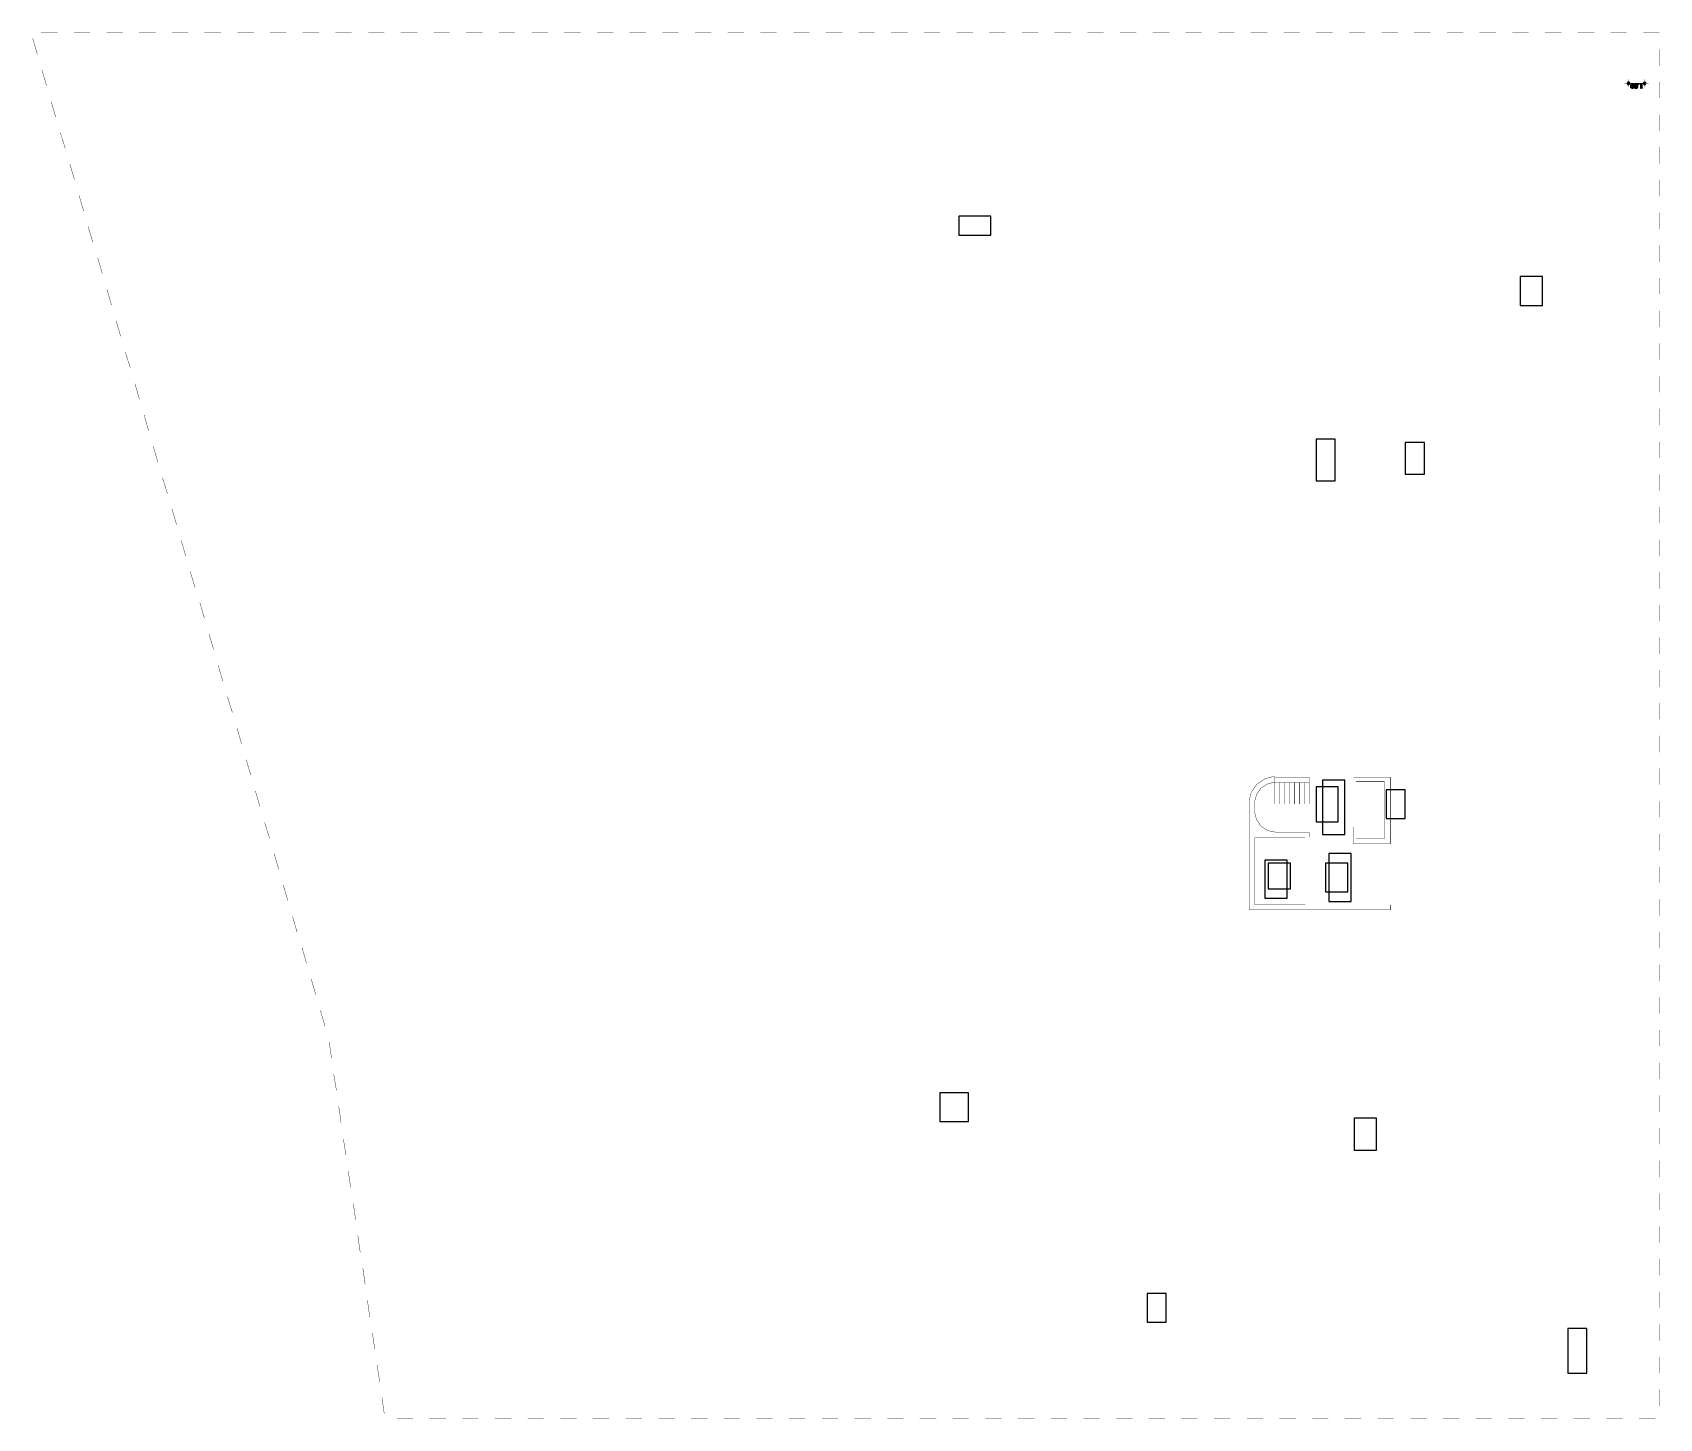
# Model space of a CAD drawing. Extents: x 23 to 203, y 64 to 218.
import ezdxf

# ---------------------------------------------------------------- set-up
doc = ezdxf.new("R2010")
doc.units = 0
doc.header["$MEASUREMENT"] = 0
doc.layers.add('C00-00-00-BLACK', color=7, linetype='Continuous')

msp = doc.modelspace()

# ---------------------------------------------------------------- linework, layer by layer
at = {"layer": 'C00-00-00-BLACK', "const_width": 0.0423}
for points in [[(23.4804, 217.847), (23.4804, 217.847)], [(27.0798, 217.847), (27.0798, 217.847)], [(30.7192, 217.847), (30.7192, 217.847)], [(34.3187, 217.847), (34.3187, 217.847)], [(37.9596, 217.847), (37.9596, 217.847)], [(41.5576, 217.847), (41.5576, 217.847)], [(45.1556, 217.847), (45.1556, 217.847)], [(48.7962, 217.847), (48.7962, 217.847)], [(52.3946, 217.847), (52.3946, 217.847)], [(56.0352, 217.847), (56.0352, 217.847)], [(59.6332, 217.847), (59.6332, 217.847)], [(63.2739, 217.847), (63.2739, 217.847)], [(66.8722, 217.847), (66.8722, 217.847)], [(70.5129, 217.847), (70.5129, 217.847)], [(74.1109, 217.847), (74.1109, 217.847)], [(77.7515, 217.847), (77.7515, 217.847)], [(81.3513, 217.847), (81.3513, 217.847)], [(84.9919, 217.847), (84.9919, 217.847)], [(88.5899, 217.847), (88.5899, 217.847)], [(92.1879, 217.847), (92.1879, 217.847)], [(95.8289, 217.847), (95.8289, 217.847)], [(99.4269, 217.847), (99.4269, 217.847)], [(103.068, 217.847), (103.068, 217.847)], [(106.666, 217.847), (106.666, 217.847)], [(110.307, 217.847), (110.307, 217.847)], [(113.905, 217.847), (113.905, 217.847)], [(117.545, 217.847), (117.545, 217.847)], [(121.143, 217.847), (121.143, 217.847)], [(124.784, 217.847), (124.784, 217.847)], [(128.384, 217.847), (128.384, 217.847)], [(132.023, 217.847), (132.023, 217.847)], [(135.622, 217.847), (135.622, 217.847)], [(139.221, 217.847), (139.221, 217.847)], [(142.861, 217.847), (142.861, 217.847)], [(146.459, 217.847), (146.459, 217.847)], [(150.1, 217.847), (150.1, 217.847)], [(153.698, 217.847), (153.698, 217.847)], [(157.339, 217.847), (157.339, 217.847)], [(160.937, 217.847), (160.937, 217.847)], [(164.578, 217.847), (164.578, 217.847)], [(168.176, 217.847), (168.176, 217.847)], [(171.817, 217.847), (171.817, 217.847)], [(175.415, 217.847), (175.415, 217.847)], [(179.056, 217.847), (179.056, 217.847)], [(182.655, 217.847), (182.655, 217.847)], [(186.253, 217.847), (186.253, 217.847)], [(189.894, 217.847), (189.894, 217.847)], [(193.492, 217.847), (193.492, 217.847)], [(197.133, 217.847), (197.133, 217.847)], [(200.731, 217.847), (200.731, 217.847)], [(203.44, 217.847), (203.44, 217.847)], [(203.44, 216.916), (203.44, 216.916)], [(24.2011, 214.588), (24.2011, 214.588)], [(203.44, 213.318), (203.44, 213.318)], [(25.2167, 211.117), (25.2167, 211.117)], [(199.885, 212.28), (199.885, 212.244), (199.996, 212.132), (200.032, 212.132), (200.069, 212.132), (200.181, 212.244), (200.181, 212.28), (200.181, 212.317), (200.069, 212.429), (200.032, 212.429), (199.996, 212.429), (199.885, 212.317), (199.885, 212.28)], [(202.001, 212.28), (202.001, 212.317), (201.889, 212.429), (201.852, 212.429), (201.816, 212.429), (201.705, 212.317), (201.705, 212.28), (201.705, 212.244), (201.816, 212.132), (201.852, 212.132), (201.889, 212.132), (202.001, 212.244), (202.001, 212.28)], [(203.44, 209.677), (203.44, 209.677)], [(26.2323, 207.646), (26.2323, 207.646)], [(203.44, 206.079), (203.44, 206.079)], [(27.2907, 204.174), (27.2907, 204.174)], [(203.44, 202.481), (203.44, 202.481)], [(28.3063, 200.703), (28.3063, 200.703)], [(203.44, 198.84), (203.44, 198.84)], [(29.3233, 197.23), (29.3233, 197.23)], [(203.44, 195.242), (203.44, 195.242)], [(30.3816, 193.759), (30.3816, 193.759)], [(203.44, 191.601), (203.44, 191.601)], [(31.3972, 190.288), (31.3972, 190.288)], [(203.44, 188.003), (203.44, 188.003)], [(32.4128, 186.859), (32.4128, 186.859)], [(203.44, 184.362), (203.44, 184.362)], [(33.4298, 183.388), (33.4298, 183.388)], [(203.44, 180.763), (203.44, 180.763)], [(34.4882, 179.917), (34.4882, 179.917)], [(35.5039, 176.445), (35.5039, 176.445)], [(203.44, 177.122), (203.44, 177.122)], [(36.5196, 172.974), (36.5196, 172.974)], [(203.44, 173.524), (203.44, 173.524)], [(37.5349, 169.503), (37.5349, 169.503)], [(203.44, 169.883), (203.44, 169.883)], [(38.5932, 166.032), (38.5932, 166.032)], [(203.44, 166.285), (203.44, 166.285)], [(39.6102, 162.56), (39.6102, 162.56)], [(203.44, 162.644), (203.44, 162.644)], [(40.6259, 159.089), (40.6259, 159.089)], [(203.44, 159.046), (203.44, 159.046)], [(41.6842, 155.618), (41.6842, 155.618)], [(203.44, 155.406), (203.44, 155.406)], [(42.6999, 152.146), (42.6999, 152.146)], [(203.44, 151.807), (203.44, 151.807)], [(43.7169, 148.675), (43.7169, 148.675)], [(203.44, 148.209), (203.44, 148.209)], [(44.7326, 145.204), (44.7326, 145.204)], [(203.44, 144.569), (203.44, 144.569)], [(45.7909, 141.733), (45.7909, 141.733)], [(203.44, 140.971), (203.44, 140.971)], [(46.8066, 138.261), (46.8066, 138.261)], [(203.44, 137.33), (203.44, 137.33)], [(47.8222, 134.789), (47.8222, 134.789)], [(203.44, 133.73), (203.44, 133.73)], [(48.8389, 131.317), (48.8389, 131.317)], [(203.44, 130.091), (203.44, 130.091)], [(49.8972, 127.846), (49.8972, 127.846)], [(203.44, 126.492), (203.44, 126.492)], [(50.9129, 124.375), (50.9129, 124.375)], [(203.44, 122.851), (203.44, 122.851)], [(51.9285, 120.946), (51.9285, 120.946)], [(203.44, 119.253), (203.44, 119.253)], [(52.9869, 117.475), (52.9869, 117.475)], [(203.44, 115.612), (203.44, 115.612)], [(54.0025, 114.004), (54.0025, 114.004)], [(203.44, 112.014), (203.44, 112.014)], [(55.0196, 110.532), (55.0196, 110.532)], [(203.44, 108.373), (203.44, 108.373)], [(56.0352, 107.061), (56.0352, 107.061)], [(203.44, 104.775), (203.44, 104.775)], [(56.6279, 103.463), (56.6279, 103.463)], [(203.44, 101.134), (203.44, 101.134)], [(57.1775, 99.9063), (57.1775, 99.9063)], [(203.44, 97.536), (203.44, 97.536)], [(57.6862, 96.3083), (57.6862, 96.3083)], [(203.44, 93.938), (203.44, 93.938)], [(58.2359, 92.753), (58.2359, 92.753)], [(203.44, 90.2974), (203.44, 90.2974)], [(58.7446, 89.1536), (58.7446, 89.1536)], [(203.44, 86.6994), (203.44, 86.6994)], [(59.2942, 85.5984), (59.2942, 85.5984)], [(203.44, 83.0584), (203.44, 83.0584)], [(59.8029, 82), (59.8029, 82)], [(203.44, 79.459), (203.44, 79.459)], [(60.3525, 78.4433), (60.3525, 78.4433)], [(203.44, 75.8197), (203.44, 75.8197)], [(60.9039, 74.8453), (60.9039, 74.8453)], [(203.44, 72.2203), (203.44, 72.2203)], [(61.4109, 71.2886), (61.4109, 71.2886)], [(203.44, 68.5793), (203.44, 68.5793)], [(61.9622, 67.6906), (61.9622, 67.6906)], [(203.44, 64.9813), (203.44, 64.9813)], [(62.8082, 64.5156), (62.8082, 64.5156)], [(66.4489, 64.5156), (66.4489, 64.5156)], [(70.0472, 64.5156), (70.0472, 64.5156)], [(73.6879, 64.5156), (73.6879, 64.5156)], [(77.2859, 64.5156), (77.2859, 64.5156)], [(80.9265, 64.5156), (80.9265, 64.5156)], [(84.5263, 64.5156), (84.5263, 64.5156)], [(88.1669, 64.5156), (88.1669, 64.5156)], [(91.7649, 64.5156), (91.7649, 64.5156)], [(95.3629, 64.5156), (95.3629, 64.5156)], [(99.0039, 64.5156), (99.0039, 64.5156)], [(102.602, 64.5156), (102.602, 64.5156)], [(106.243, 64.5156), (106.243, 64.5156)], [(109.841, 64.5156), (109.841, 64.5156)], [(113.482, 64.5156), (113.482, 64.5156)], [(117.08, 64.5156), (117.08, 64.5156)], [(120.72, 64.5156), (120.72, 64.5156)], [(124.318, 64.5156), (124.318, 64.5156)], [(127.959, 64.5156), (127.959, 64.5156)], [(131.559, 64.5156), (131.559, 64.5156)], [(135.198, 64.5156), (135.198, 64.5156)], [(138.797, 64.5156), (138.797, 64.5156)], [(142.396, 64.5156), (142.396, 64.5156)], [(146.036, 64.5156), (146.036, 64.5156)], [(149.634, 64.5156), (149.634, 64.5156)], [(153.275, 64.5156), (153.275, 64.5156)], [(156.873, 64.5156), (156.873, 64.5156)], [(160.514, 64.5156), (160.514, 64.5156)], [(164.112, 64.5156), (164.112, 64.5156)], [(167.753, 64.5156), (167.753, 64.5156)], [(171.351, 64.5156), (171.351, 64.5156)], [(174.992, 64.5156), (174.992, 64.5156)], [(178.59, 64.5156), (178.59, 64.5156)], [(182.231, 64.5156), (182.231, 64.5156)], [(185.83, 64.5156), (185.83, 64.5156)], [(189.428, 64.5156), (189.428, 64.5156)], [(193.069, 64.5156), (193.069, 64.5156)], [(196.667, 64.5156), (196.667, 64.5156)], [(200.308, 64.5156), (200.308, 64.5156)]]:
    msp.add_lwpolyline(points, close=True, dxfattribs=at)
for points in [[(26.1896, 217.847), (24.3692, 217.847)], [(29.789, 217.847), (28.01, 217.847)], [(33.4298, 217.847), (31.6095, 217.847)], [(37.0279, 217.847), (35.2075, 217.847)], [(40.6686, 217.847), (38.8482, 217.847)], [(44.2666, 217.847), (42.4462, 217.847)], [(47.9076, 217.847), (46.0872, 217.847)], [(51.5056, 217.847), (49.6852, 217.847)], [(55.1035, 217.847), (53.3259, 217.847)], [(58.7446, 217.847), (56.9239, 217.847)], [(62.3425, 217.847), (60.5649, 217.847)], [(65.9832, 217.847), (64.1629, 217.847)], [(69.5812, 217.847), (67.8035, 217.847)], [(73.2222, 217.847), (71.4015, 217.847)], [(76.8216, 217.847), (75.0425, 217.847)], [(80.4609, 217.847), (78.6419, 217.847)], [(84.0602, 217.847), (82.2399, 217.847)], [(87.7013, 217.847), (85.8806, 217.847)], [(91.2992, 217.847), (89.4789, 217.847)], [(94.9399, 217.847), (93.1196, 217.847)], [(98.5379, 217.847), (96.7176, 217.847)], [(102.136, 217.847), (100.358, 217.847)], [(105.777, 217.847), (103.957, 217.847)], [(109.375, 217.847), (107.597, 217.847)], [(113.016, 217.847), (111.195, 217.847)], [(116.614, 217.847), (114.836, 217.847)], [(120.255, 217.847), (118.434, 217.847)], [(123.853, 217.847), (122.075, 217.847)], [(127.493, 217.847), (125.673, 217.847)], [(131.093, 217.847), (129.272, 217.847)], [(134.734, 217.847), (132.913, 217.847)], [(138.332, 217.847), (136.511, 217.847)], [(141.972, 217.847), (140.152, 217.847)], [(145.571, 217.847), (143.75, 217.847)], [(149.211, 217.847), (147.391, 217.847)], [(152.809, 217.847), (150.989, 217.847)], [(156.407, 217.847), (154.63, 217.847)], [(160.048, 217.847), (158.228, 217.847)], [(163.646, 217.847), (161.869, 217.847)], [(167.287, 217.847), (165.467, 217.847)], [(170.885, 217.847), (169.107, 217.847)], [(174.526, 217.847), (172.706, 217.847)], [(178.125, 217.847), (176.305, 217.847)], [(181.765, 217.847), (179.944, 217.847)], [(185.364, 217.847), (183.544, 217.847)], [(189.005, 217.847), (187.185, 217.847)], [(192.603, 217.847), (190.783, 217.847)], [(196.244, 217.847), (194.423, 217.847)], [(199.842, 217.847), (198.021, 217.847)], [(203.44, 217.847), (201.662, 217.847)], [(23.439, 217.212), (23.9462, 215.477)], [(203.44, 214.206), (203.44, 216.027)], [(24.4547, 213.741), (24.9632, 212.006)], [(200.011, 212.682), (200.011, 211.836)], [(201.832, 211.836), (201.832, 212.682)], [(199.588, 212.259), (200.434, 212.259)], [(201.832, 212.259), (200.011, 212.259)], [(202.255, 212.259), (201.409, 212.259)], [(203.44, 210.608), (203.44, 212.429)], [(25.4703, 210.269), (25.9788, 208.534)], [(203.44, 206.968), (203.44, 208.788)], [(26.4859, 206.798), (27.0371, 205.063)], [(203.44, 203.369), (203.44, 205.19)], [(27.5442, 203.327), (28.0527, 201.592)], [(28.5612, 199.856), (29.0683, 198.121)], [(203.44, 199.729), (203.44, 201.549)], [(29.5768, 196.384), (30.0853, 194.649)], [(203.44, 196.131), (203.44, 197.951)], [(30.6352, 192.913), (31.1437, 191.178)], [(203.44, 192.49), (203.44, 194.31)], [(31.6508, 189.442), (32.1593, 187.705)], [(203.44, 188.892), (203.44, 190.712)], [(32.6678, 185.97), (33.1749, 184.234)], [(203.44, 185.292), (203.44, 187.071)], [(33.6834, 182.499), (34.2332, 180.763)], [(203.44, 181.653), (203.44, 183.472)], [(34.7417, 179.028), (35.2502, 177.292)], [(203.44, 178.054), (203.44, 179.833)], [(35.7572, 175.557), (36.2659, 173.82)], [(203.44, 174.413), (203.44, 176.233)], [(36.7728, 172.085), (37.2816, 170.349)], [(203.44, 170.815), (203.44, 172.592)], [(37.7899, 168.614), (38.3399, 166.878)], [(203.44, 167.174), (203.44, 168.994)], [(38.8482, 165.143), (39.3555, 163.406)], [(203.44, 163.576), (203.44, 165.354)], [(39.8639, 161.671), (40.3722, 159.935)], [(203.44, 159.935), (203.44, 161.756)], [(40.8795, 158.2), (41.3879, 156.464)], [(203.44, 156.337), (203.44, 158.157)], [(41.9379, 154.77), (42.4462, 153.035)], [(203.44, 152.696), (203.44, 154.517)], [(42.9549, 151.299), (43.4619, 149.564)], [(203.44, 149.098), (203.44, 150.919)], [(43.9706, 147.828), (44.4775, 146.093)], [(203.44, 145.457), (203.44, 147.278)], [(44.9862, 144.356), (45.5359, 142.621)], [(203.44, 141.859), (203.44, 143.68)], [(46.0446, 140.885), (46.5529, 139.15)], [(203.44, 138.219), (203.44, 140.039)], [(47.0598, 137.414), (47.5686, 135.679)], [(160.916, 135.509), (160.639, 135.509), (159.804, 135.285), (158.896, 134.673), (158.284, 133.765), (158.058, 132.93), (158.058, 132.651)], [(160.894, 134.874), (160.894, 135.467)], [(160.894, 135.467), (164.705, 135.467), (164.705, 134.874)], [(173.68, 135.467), (169.573, 135.467)], [(173.68, 128.101), (173.68, 135.467)], [(203.44, 134.621), (203.44, 136.441)], [(48.0769, 133.943), (48.5842, 132.208)], [(160.916, 134.874), (160.701, 134.874), (160.052, 134.7), (159.345, 134.224), (158.869, 133.517), (158.694, 132.868), (158.694, 132.651)], [(160.894, 134.874), (160.894, 132.504)], [(160.894, 134.874), (164.705, 134.874), (164.705, 132.504)], [(161.446, 134.874), (161.446, 132.504)], [(161.995, 134.874), (161.995, 132.504)], [(162.547, 134.874), (162.547, 132.504)], [(163.054, 134.874), (163.054, 132.504)], [(163.605, 134.874), (163.605, 132.504)], [(164.155, 134.874), (164.155, 132.504)], [(173.002, 135.001), (169.87, 135.001)], [(173.002, 128.651), (173.002, 135.001)], [(158.058, 132.631), (158.058, 120.777)], [(158.694, 132.631), (158.694, 131.614)], [(158.694, 131.636), (158.694, 131.421), (158.869, 130.772), (159.345, 130.065), (160.052, 129.588), (160.701, 129.413), (160.916, 129.413)], [(203.44, 131.021), (203.44, 132.8)], [(49.0926, 130.471), (49.6425, 128.736)], [(169.573, 129.963), (169.573, 128.101)], [(158.694, 128.82), (164.282, 128.82)], [(158.694, 128.82), (158.694, 121.328)], [(160.894, 129.37), (164.705, 129.37)], [(164.705, 129.37), (164.705, 128.82)], [(169.573, 128.101), (173.68, 128.101)], [(169.87, 128.651), (173.002, 128.651)], [(203.44, 127.38), (203.44, 129.201)], [(50.1509, 127), (50.6596, 125.264)], [(203.44, 123.782), (203.44, 125.561)], [(51.1665, 123.529), (51.6749, 121.792)], [(158.058, 120.777), (173.68, 120.777)], [(158.694, 121.328), (164.282, 121.328)], [(173.68, 120.777), (173.68, 121.328)], [(203.44, 120.142), (203.44, 121.962)], [(52.1836, 120.057), (52.6905, 118.321)], [(203.44, 116.543), (203.44, 118.321)], [(53.2419, 116.586), (53.7489, 114.85)], [(203.44, 112.903), (203.44, 114.723)], [(54.2576, 113.115), (54.7645, 111.379)], [(203.44, 109.305), (203.44, 111.082)], [(55.2732, 109.644), (55.7816, 107.907)], [(203.44, 105.664), (203.44, 107.484)], [(56.2472, 106.172), (56.5009, 104.395)], [(203.44, 102.066), (203.44, 103.886)], [(56.7545, 102.574), (57.0509, 100.795)], [(57.3056, 99.0177), (57.5592, 97.24)], [(203.44, 98.425), (203.44, 100.245)], [(57.8129, 95.4193), (58.1092, 93.6417)], [(203.44, 94.827), (203.44, 96.6474)], [(58.3639, 91.8626), (58.6176, 90.0423)], [(203.44, 91.186), (203.44, 93.0067)], [(58.9139, 88.2646), (59.1675, 86.487)], [(203.44, 87.588), (203.44, 89.4084)], [(59.4222, 84.7094), (59.6759, 82.889)], [(203.44, 83.9474), (203.44, 85.7677)], [(59.9722, 81.1114), (60.2259, 79.3323)], [(203.44, 80.3494), (203.44, 82.1697)], [(60.4806, 77.5547), (60.7342, 75.7343)], [(203.44, 76.75), (203.44, 78.529)], [(61.0306, 73.9567), (61.2842, 72.179)], [(203.44, 73.109), (203.44, 74.9293)], [(61.5389, 70.4), (61.8352, 68.5793)], [(203.44, 69.511), (203.44, 71.2886)], [(62.0889, 66.8016), (62.3425, 65.024)], [(203.44, 65.8703), (203.44, 67.6906)], [(63.7399, 64.5156), (65.5175, 64.5156)], [(67.3379, 64.5156), (69.1582, 64.5156)], [(70.9785, 64.5156), (72.7562, 64.5156)], [(74.5765, 64.5156), (76.3972, 64.5156)], [(78.2175, 64.5156), (79.9966, 64.5156)], [(81.8169, 64.5156), (83.6359, 64.5156)], [(85.4149, 64.5156), (87.2352, 64.5156)], [(89.0556, 64.5156), (90.8763, 64.5156)], [(92.6539, 64.5156), (94.4742, 64.5156)], [(96.2946, 64.5156), (98.1149, 64.5156)], [(99.8926, 64.5156), (101.713, 64.5156)], [(103.533, 64.5156), (105.311, 64.5156)], [(107.132, 64.5156), (108.952, 64.5156)], [(110.772, 64.5156), (112.55, 64.5156)], [(114.37, 64.5156), (116.191, 64.5156)], [(118.011, 64.5156), (119.789, 64.5156)], [(121.609, 64.5156), (123.43, 64.5156)], [(125.25, 64.5156), (127.028, 64.5156)], [(128.848, 64.5156), (130.668, 64.5156)], [(132.447, 64.5156), (134.268, 64.5156)], [(136.088, 64.5156), (137.909, 64.5156)], [(139.686, 64.5156), (141.507, 64.5156)], [(143.327, 64.5156), (145.147, 64.5156)], [(146.925, 64.5156), (148.746, 64.5156)], [(150.566, 64.5156), (152.344, 64.5156)], [(154.164, 64.5156), (155.984, 64.5156)], [(157.805, 64.5156), (159.582, 64.5156)], [(161.403, 64.5156), (163.223, 64.5156)], [(165.044, 64.5156), (166.821, 64.5156)], [(168.642, 64.5156), (170.462, 64.5156)], [(172.282, 64.5156), (174.06, 64.5156)], [(175.881, 64.5156), (177.701, 64.5156)], [(179.48, 64.5156), (181.3, 64.5156)], [(183.119, 64.5156), (184.94, 64.5156)], [(186.719, 64.5156), (188.539, 64.5156)], [(190.36, 64.5156), (192.18, 64.5156)], [(193.958, 64.5156), (195.778, 64.5156)], [(197.598, 64.5156), (199.376, 64.5156)], [(201.196, 64.5156), (203.017, 64.5156)]]:
    msp.add_lwpolyline(points, dxfattribs=at)
at = {"layer": 'C00-00-00-BLACK'}
for points in [[(199.885, 212.259), (200.181, 212.259), (199.885, 212.302), (199.885, 212.259)], [(200.181, 212.259), (199.885, 212.302), (200.138, 212.302), (200.181, 212.259)], [(199.885, 212.259), (200.181, 212.259), (199.885, 212.302), (199.885, 212.259)], [(200.181, 212.259), (199.885, 212.302), (200.138, 212.302), (200.181, 212.259)], [(199.926, 212.302), (200.138, 212.302), (199.885, 212.302), (199.926, 212.302)], [(199.926, 212.302), (200.138, 212.302), (199.885, 212.302), (199.926, 212.302)], [(199.885, 212.217), (200.181, 212.217), (199.885, 212.259), (199.885, 212.217)], [(200.181, 212.217), (199.885, 212.259), (200.181, 212.259), (200.181, 212.217)], [(199.885, 212.259), (200.181, 212.259), (199.885, 212.259)], [(200.181, 212.259), (199.885, 212.259), (199.885, 212.259), (200.181, 212.259)], [(199.885, 212.217), (200.181, 212.217), (199.885, 212.259), (199.885, 212.217)], [(200.181, 212.217), (199.885, 212.259), (200.181, 212.259), (200.181, 212.217)], [(199.885, 212.259), (200.181, 212.259), (199.885, 212.259)], [(200.181, 212.259), (199.885, 212.259), (199.885, 212.259), (200.181, 212.259)], [(199.926, 212.175), (200.138, 212.175), (199.885, 212.217), (199.926, 212.175)], [(200.138, 212.175), (199.885, 212.217), (200.138, 212.217), (200.138, 212.175)], [(199.885, 212.217), (200.138, 212.217), (200.181, 212.217), (199.885, 212.217)], [(199.926, 212.175), (200.138, 212.175), (199.885, 212.217), (199.926, 212.175)], [(200.138, 212.175), (199.885, 212.217), (200.138, 212.217), (200.138, 212.175)], [(199.885, 212.217), (200.138, 212.217), (200.181, 212.217), (199.885, 212.217)], [(200.138, 212.217), (199.885, 212.217), (199.885, 212.217), (200.138, 212.217)], [(200.138, 212.217), (199.885, 212.217), (199.885, 212.217), (200.138, 212.217)], [(199.926, 212.345), (200.095, 212.345), (199.969, 212.386), (199.926, 212.345)], [(199.926, 212.345), (200.095, 212.345), (199.969, 212.386), (199.926, 212.345)], [(199.926, 212.302), (200.138, 212.302), (199.926, 212.345), (199.926, 212.302)], [(200.138, 212.302), (199.926, 212.345), (200.138, 212.345), (200.138, 212.302)], [(199.926, 212.345), (200.138, 212.345), (200.095, 212.345), (199.926, 212.345)], [(199.926, 212.302), (200.138, 212.302), (199.926, 212.345), (199.926, 212.302)], [(200.138, 212.302), (199.926, 212.345), (200.138, 212.345), (200.138, 212.302)], [(199.926, 212.345), (200.138, 212.345), (200.095, 212.345), (199.926, 212.345)], [(200.138, 212.345), (199.926, 212.345), (199.926, 212.345), (200.138, 212.345)], [(200.138, 212.345), (199.926, 212.345), (199.926, 212.345), (200.138, 212.345)], [(199.926, 212.302), (199.926, 212.302), (200.138, 212.302), (199.926, 212.302)], [(199.926, 212.302), (199.926, 212.302), (200.138, 212.302), (199.926, 212.302)], [(199.926, 212.132), (200.095, 212.132), (199.926, 212.175), (199.926, 212.132)], [(200.095, 212.132), (199.926, 212.175), (200.138, 212.175), (200.095, 212.132)], [(199.926, 212.175), (200.138, 212.175), (199.926, 212.175)], [(200.138, 212.175), (199.926, 212.175), (199.926, 212.175), (200.138, 212.175)], [(199.926, 212.132), (200.095, 212.132), (199.926, 212.175), (199.926, 212.132)], [(200.095, 212.132), (199.926, 212.175), (200.138, 212.175), (200.095, 212.132)], [(199.926, 212.175), (200.138, 212.175), (199.926, 212.175)], [(200.138, 212.175), (199.926, 212.175), (199.926, 212.175), (200.138, 212.175)], [(199.926, 212.132), (199.926, 212.132), (200.095, 212.132), (199.926, 212.132)], [(199.926, 212.132), (200.095, 212.132), (199.969, 212.132), (199.926, 212.132)], [(199.926, 212.132), (199.926, 212.132), (200.095, 212.132), (199.926, 212.132)], [(199.926, 212.132), (200.095, 212.132), (199.969, 212.132), (199.926, 212.132)], [(200.095, 212.345), (199.969, 212.386), (200.095, 212.386), (200.095, 212.345)], [(200.095, 212.345), (199.969, 212.386), (200.095, 212.386), (200.095, 212.345)], [(199.969, 212.386), (200.095, 212.386), (200.011, 212.386), (199.969, 212.386)], [(199.969, 212.386), (200.095, 212.386), (200.011, 212.386), (199.969, 212.386)], [(200.011, 212.132), (200.053, 212.132), (199.969, 212.132), (200.011, 212.132)], [(200.053, 212.132), (199.969, 212.132), (200.095, 212.132), (200.053, 212.132)], [(200.011, 212.132), (200.053, 212.132), (199.969, 212.132), (200.011, 212.132)], [(200.053, 212.132), (199.969, 212.132), (200.095, 212.132), (200.053, 212.132)], [(200.095, 212.386), (200.011, 212.386), (200.053, 212.386), (200.095, 212.386)], [(200.011, 212.386), (200.053, 212.386), (200.011, 212.386)], [(200.053, 212.386), (200.011, 212.386), (200.011, 212.386), (200.053, 212.386)], [(200.095, 212.386), (200.011, 212.386), (200.053, 212.386), (200.095, 212.386)], [(200.011, 212.386), (200.053, 212.386), (200.011, 212.386)], [(200.053, 212.386), (200.011, 212.386), (200.011, 212.386), (200.053, 212.386)], [(200.053, 212.132), (200.011, 212.132), (200.011, 212.132), (200.053, 212.132)], [(200.011, 212.132), (200.011, 212.132), (200.053, 212.132), (200.011, 212.132)], [(200.053, 212.132), (200.011, 212.132), (200.011, 212.132), (200.053, 212.132)], [(200.011, 212.132), (200.011, 212.132), (200.053, 212.132), (200.011, 212.132)], [(200.477, 211.667), (200.434, 211.667), (200.434, 211.667), (200.434, 211.667), (200.434, 211.667), (200.434, 211.667), (200.392, 211.667), (200.392, 211.667), (200.392, 211.667), (200.392, 211.667), (200.392, 211.667), (200.392, 211.667), (200.392, 211.709), (200.35, 211.709), (200.35, 211.709), (200.35, 211.709), (200.35, 211.709), (200.35, 211.709), (200.35, 211.709), (200.35, 211.709), (200.35, 211.751), (200.35, 211.751), (200.35, 211.751), (200.308, 211.751), (200.308, 211.751), (200.308, 211.751), (200.308, 211.751), (200.308, 211.751), (200.308, 211.793), (200.308, 211.793), (200.308, 211.793), (200.308, 211.793), (200.308, 211.793), (200.308, 211.793), (200.308, 211.836), (200.308, 211.836), (200.308, 211.836), (200.308, 211.836), (200.308, 211.836), (200.308, 211.879), (200.308, 211.879), (200.308, 211.879), (200.308, 211.879), (200.308, 211.879), (200.308, 211.92), (200.308, 211.92), (200.308, 211.92), (200.308, 211.92), (200.308, 211.92), (200.308, 211.963), (200.308, 211.963), (200.308, 211.963), (200.308, 211.963), (200.308, 211.963), (200.308, 212.006), (200.308, 212.006), (200.308, 212.006), (200.308, 212.006), (200.308, 212.006), (200.308, 212.047), (200.308, 212.047), (200.308, 212.047), (200.308, 212.047), (200.308, 212.047), (200.308, 212.047), (200.308, 212.09), (200.308, 212.09), (200.308, 212.09), (200.308, 212.09), (200.308, 212.09), (200.308, 212.09), (200.308, 212.132), (200.308, 212.132), (200.35, 212.132), (200.35, 212.132), (200.35, 212.132), (200.35, 212.132), (200.35, 212.132), (200.35, 212.175), (200.35, 212.175), (200.35, 212.175), (200.35, 212.175), (200.35, 212.175), (200.392, 212.175), (200.392, 212.175), (200.392, 212.175), (200.392, 212.217), (200.392, 212.217), (200.392, 212.217), (200.392, 212.217), (200.434, 212.217), (200.434, 212.217), (200.434, 212.217), (200.434, 212.217), (200.434, 212.217), (200.434, 212.217), (200.477, 212.217), (200.477, 212.217), (200.477, 212.217), (200.477, 212.217), (200.477, 212.217), (200.477, 212.217), (200.518, 212.217), (200.518, 212.217), (200.518, 212.217), (200.518, 212.217), (200.518, 212.217), (200.561, 212.217), (200.561, 212.217), (200.561, 212.217), (200.561, 212.175), (200.561, 212.175), (200.561, 212.175), (200.561, 212.175), (200.561, 212.175), (200.604, 212.175), (200.604, 212.175), (200.604, 212.175), (200.604, 212.132), (200.604, 212.132), (200.604, 212.132), (200.604, 212.132), (200.604, 212.132), (200.604, 212.132), (200.604, 212.132), (200.604, 212.132), (200.604, 212.09), (200.604, 212.09), (200.604, 212.09), (200.647, 212.09), (200.647, 212.09), (200.647, 212.09), (200.647, 212.047), (200.647, 212.047), (200.647, 212.047), (200.647, 212.047), (200.647, 212.047), (200.647, 212.006), (200.647, 212.006), (200.647, 212.006), (200.647, 212.006), (200.647, 212.006), (200.647, 211.963), (200.647, 211.963), (200.647, 211.963), (200.647, 211.963), (200.647, 211.963), (200.647, 211.92), (200.647, 211.92), (200.647, 211.92), (200.647, 211.92), (200.647, 211.92), (200.647, 211.879), (200.647, 211.879), (200.647, 211.879), (200.647, 211.879), (200.647, 211.879), (200.647, 211.836), (200.647, 211.836), (200.647, 211.836), (200.647, 211.836), (200.647, 211.836), (200.647, 211.836), (200.604, 211.793), (200.604, 211.793), (200.604, 211.793), (200.604, 211.793), (200.604, 211.793), (200.604, 211.793), (200.604, 211.751), (200.604, 211.751), (200.604, 211.751), (200.604, 211.751), (200.604, 211.751), (200.604, 211.751), (200.604, 211.751), (200.604, 211.709), (200.561, 211.709), (200.561, 211.709), (200.561, 211.709), (200.561, 211.709), (200.561, 211.709), (200.561, 211.709), (200.561, 211.709), (200.561, 211.709), (200.518, 211.667), (200.518, 211.667), (200.518, 211.667), (200.518, 211.667), (200.518, 211.667), (200.518, 211.667), (200.477, 211.667), (200.477, 211.667), (200.477, 211.667), (200.477, 211.667), (200.477, 211.667), (200.477, 211.667), (200.477, 211.667)], [(200.477, 212.175), (200.434, 212.175), (200.434, 212.175), (200.434, 212.175), (200.434, 212.175), (200.434, 212.175), (200.434, 212.175), (200.434, 212.175), (200.392, 212.175), (200.392, 212.175), (200.392, 212.132), (200.392, 212.132), (200.392, 212.132), (200.392, 212.132), (200.392, 212.132), (200.392, 212.132), (200.392, 212.09), (200.392, 212.09), (200.392, 212.09), (200.392, 212.09), (200.392, 212.09), (200.392, 212.09), (200.392, 212.09), (200.392, 212.047), (200.392, 212.047), (200.392, 212.047), (200.392, 212.047), (200.35, 212.047), (200.35, 212.006), (200.35, 212.006), (200.35, 212.006), (200.35, 212.006), (200.35, 212.006), (200.35, 211.963), (200.35, 211.963), (200.35, 211.963), (200.35, 211.963), (200.35, 211.963), (200.35, 211.92), (200.35, 211.92), (200.35, 211.92), (200.35, 211.92), (200.35, 211.92), (200.35, 211.879), (200.35, 211.879), (200.35, 211.879), (200.35, 211.879), (200.392, 211.879), (200.392, 211.836), (200.392, 211.836), (200.392, 211.836), (200.392, 211.836), (200.392, 211.836), (200.392, 211.836), (200.392, 211.793), (200.392, 211.793), (200.392, 211.793), (200.392, 211.793), (200.392, 211.793), (200.392, 211.793), (200.392, 211.751), (200.392, 211.751), (200.392, 211.751), (200.392, 211.751), (200.392, 211.751), (200.392, 211.751), (200.434, 211.751), (200.434, 211.709), (200.434, 211.709), (200.434, 211.709), (200.434, 211.709), (200.434, 211.709), (200.434, 211.709), (200.434, 211.709), (200.477, 211.709), (200.477, 211.709), (200.477, 211.709), (200.477, 211.709), (200.477, 211.709), (200.477, 211.709), (200.477, 211.709), (200.518, 211.709), (200.518, 211.709), (200.518, 211.709), (200.518, 211.709), (200.518, 211.709), (200.518, 211.751), (200.518, 211.751), (200.518, 211.751), (200.561, 211.751), (200.561, 211.751), (200.561, 211.751), (200.561, 211.793), (200.561, 211.793), (200.561, 211.793), (200.561, 211.793), (200.561, 211.793), (200.561, 211.793), (200.561, 211.793), (200.561, 211.836), (200.561, 211.836), (200.561, 211.836), (200.561, 211.836), (200.561, 211.836), (200.561, 211.879), (200.561, 211.879), (200.561, 211.879), (200.561, 211.879), (200.561, 211.879), (200.561, 211.92), (200.561, 211.92), (200.561, 211.92), (200.561, 211.92), (200.561, 211.92), (200.561, 211.963), (200.561, 211.963), (200.561, 211.963), (200.561, 211.963), (200.561, 211.963), (200.561, 212.006), (200.561, 212.006), (200.561, 212.006), (200.561, 212.006), (200.561, 212.006), (200.561, 212.047), (200.561, 212.047), (200.561, 212.047), (200.561, 212.047), (200.561, 212.047), (200.561, 212.09), (200.561, 212.09), (200.561, 212.09), (200.561, 212.09), (200.561, 212.09), (200.561, 212.09), (200.561, 212.09), (200.518, 212.132), (200.518, 212.132), (200.518, 212.132), (200.518, 212.132), (200.518, 212.132), (200.518, 212.132), (200.518, 212.175), (200.518, 212.175), (200.518, 212.175), (200.518, 212.175), (200.477, 212.175), (200.477, 212.175), (200.477, 212.175), (200.477, 212.175), (200.477, 212.175), (200.477, 212.175), (200.477, 212.175), (200.477, 212.175)], [(200.857, 211.667), (200.857, 211.667), (200.815, 211.667), (200.815, 211.667), (200.815, 211.667), (200.815, 211.667), (200.815, 211.667), (200.815, 211.667), (200.773, 211.667), (200.773, 211.667), (200.773, 211.667), (200.773, 211.667), (200.773, 211.709), (200.773, 211.709), (200.773, 211.709), (200.731, 211.709), (200.731, 211.709), (200.731, 211.709), (200.731, 211.709), (200.731, 211.709), (200.731, 211.751), (200.731, 211.751), (200.731, 211.751), (200.731, 211.751), (200.731, 211.751), (200.731, 211.751), (200.731, 211.751), (200.688, 211.751), (200.688, 211.793), (200.688, 211.793), (200.688, 211.793), (200.688, 211.793), (200.688, 211.793), (200.688, 211.793), (200.688, 211.836), (200.688, 211.836), (200.688, 211.836), (200.688, 211.836), (200.688, 211.836), (200.688, 211.879), (200.688, 211.879), (200.688, 211.879), (200.688, 211.879), (200.688, 211.879), (200.688, 211.92), (200.688, 211.92), (200.688, 211.92), (200.688, 211.92), (200.688, 211.92), (200.688, 211.963), (200.688, 211.963), (200.688, 211.963), (200.688, 211.963), (200.688, 211.963), (200.688, 212.006), (200.688, 212.006), (200.688, 212.006), (200.688, 212.006), (200.688, 212.006), (200.688, 212.047), (200.688, 212.047), (200.688, 212.047), (200.688, 212.047), (200.688, 212.047), (200.688, 212.047), (200.688, 212.09), (200.688, 212.09), (200.688, 212.09), (200.688, 212.09), (200.731, 212.09), (200.731, 212.09), (200.731, 212.132), (200.731, 212.132), (200.731, 212.132), (200.731, 212.132), (200.731, 212.132), (200.731, 212.132), (200.731, 212.132), (200.731, 212.175), (200.731, 212.175), (200.731, 212.175), (200.773, 212.175), (200.773, 212.175), (200.773, 212.175), (200.773, 212.175), (200.773, 212.175), (200.773, 212.217), (200.773, 212.217), (200.815, 212.217), (200.815, 212.217), (200.815, 212.217), (200.815, 212.217), (200.815, 212.217), (200.815, 212.217), (200.857, 212.217), (200.857, 212.217), (200.857, 212.217), (200.857, 212.217), (200.857, 212.217), (200.857, 212.217), (200.9, 212.217), (200.9, 212.217), (200.9, 212.217), (200.9, 212.217), (200.9, 212.217), (200.9, 212.217), (200.943, 212.217), (200.943, 212.217), (200.943, 212.217), (200.943, 212.217), (200.943, 212.175), (200.943, 212.175), (200.984, 212.175), (200.984, 212.175), (200.984, 212.175), (200.984, 212.175), (200.984, 212.175), (200.984, 212.175), (200.984, 212.132), (200.984, 212.132), (200.984, 212.132), (200.984, 212.132), (200.984, 212.132), (200.984, 212.132), (201.027, 212.132), (201.027, 212.132), (201.027, 212.09), (201.027, 212.09), (201.027, 212.09), (201.027, 212.09), (201.027, 212.09), (201.027, 212.09), (201.027, 212.047), (201.027, 212.047), (201.027, 212.047), (201.027, 212.047), (201.027, 212.047), (201.027, 212.006), (201.027, 212.006), (201.027, 212.006), (201.027, 212.006), (201.027, 212.006), (201.027, 211.963), (201.027, 211.963), (201.027, 211.963), (201.027, 211.963), (201.027, 211.963), (201.027, 211.92), (201.027, 211.92), (201.027, 211.92), (201.027, 211.92), (201.027, 211.92), (201.027, 211.879), (201.027, 211.879), (201.027, 211.879), (201.027, 211.879), (201.027, 211.879), (201.027, 211.836), (201.027, 211.836), (201.027, 211.836), (201.027, 211.836), (201.027, 211.836), (201.027, 211.836), (201.027, 211.793), (201.027, 211.793), (201.027, 211.793), (201.027, 211.793), (201.027, 211.793), (200.984, 211.793), (200.984, 211.751), (200.984, 211.751), (200.984, 211.751), (200.984, 211.751), (200.984, 211.751), (200.984, 211.751), (200.984, 211.751), (200.984, 211.709), (200.984, 211.709), (200.984, 211.709), (200.943, 211.709), (200.943, 211.709), (200.943, 211.709), (200.943, 211.709), (200.943, 211.709), (200.943, 211.709), (200.943, 211.667), (200.943, 211.667), (200.9, 211.667), (200.9, 211.667), (200.9, 211.667), (200.9, 211.667), (200.9, 211.667), (200.9, 211.667), (200.857, 211.667), (200.857, 211.667), (200.857, 211.667), (200.857, 211.667), (200.857, 211.667)], [(200.857, 212.175), (200.857, 212.175), (200.857, 212.175), (200.815, 212.175), (200.815, 212.175), (200.815, 212.175), (200.815, 212.175), (200.815, 212.175), (200.815, 212.175), (200.815, 212.175), (200.815, 212.132), (200.773, 212.132), (200.773, 212.132), (200.773, 212.132), (200.773, 212.132), (200.773, 212.132), (200.773, 212.09), (200.773, 212.09), (200.773, 212.09), (200.773, 212.09), (200.773, 212.09), (200.773, 212.09), (200.773, 212.09), (200.773, 212.047), (200.773, 212.047), (200.773, 212.047), (200.773, 212.047), (200.773, 212.047), (200.773, 212.006), (200.773, 212.006), (200.773, 212.006), (200.773, 212.006), (200.773, 212.006), (200.773, 211.963), (200.773, 211.963), (200.773, 211.963), (200.773, 211.963), (200.773, 211.963), (200.773, 211.92), (200.773, 211.92), (200.773, 211.92), (200.773, 211.92), (200.773, 211.92), (200.773, 211.879), (200.773, 211.879), (200.773, 211.879), (200.773, 211.879), (200.773, 211.879), (200.773, 211.836), (200.773, 211.836), (200.773, 211.836), (200.773, 211.836), (200.773, 211.836), (200.773, 211.836), (200.773, 211.793), (200.773, 211.793), (200.773, 211.793), (200.773, 211.793), (200.773, 211.793), (200.773, 211.793), (200.773, 211.751), (200.773, 211.751), (200.773, 211.751), (200.815, 211.751), (200.815, 211.751), (200.815, 211.751), (200.815, 211.751), (200.815, 211.709), (200.815, 211.709), (200.815, 211.709), (200.815, 211.709), (200.815, 211.709), (200.857, 211.709), (200.857, 211.709), (200.857, 211.709), (200.857, 211.709), (200.857, 211.709), (200.857, 211.709), (200.857, 211.709), (200.9, 211.709), (200.9, 211.709), (200.9, 211.709), (200.9, 211.709), (200.9, 211.709), (200.9, 211.709), (200.9, 211.709), (200.9, 211.751), (200.943, 211.751), (200.943, 211.751), (200.943, 211.751), (200.943, 211.751), (200.943, 211.751), (200.943, 211.793), (200.943, 211.793), (200.943, 211.793), (200.943, 211.793), (200.943, 211.793), (200.943, 211.793), (200.943, 211.793), (200.943, 211.836), (200.943, 211.836), (200.943, 211.836), (200.943, 211.836), (200.943, 211.836), (200.943, 211.879), (200.943, 211.879), (200.943, 211.879), (200.943, 211.879), (200.943, 211.879), (200.943, 211.92), (200.943, 211.92), (200.943, 211.92), (200.943, 211.92), (200.943, 211.92), (200.943, 211.963), (200.943, 211.963), (200.943, 211.963), (200.943, 211.963), (200.943, 211.963), (200.943, 212.006), (200.943, 212.006), (200.943, 212.006), (200.943, 212.006), (200.943, 212.006), (200.943, 212.047), (200.943, 212.047), (200.943, 212.047), (200.943, 212.047), (200.943, 212.047), (200.943, 212.09), (200.943, 212.09), (200.943, 212.09), (200.943, 212.09), (200.943, 212.09), (200.943, 212.09), (200.943, 212.09), (200.943, 212.132), (200.943, 212.132), (200.943, 212.132), (200.943, 212.132), (200.9, 212.132), (200.9, 212.132), (200.9, 212.175), (200.9, 212.175), (200.9, 212.175), (200.9, 212.175), (200.9, 212.175), (200.9, 212.175), (200.857, 212.175), (200.857, 212.175), (200.857, 212.175), (200.857, 212.175), (200.857, 212.175), (200.857, 212.175)], [(201.154, 212.132), (201.154, 212.132), (201.154, 212.132), (201.111, 212.132), (201.111, 212.132), (201.111, 212.132), (201.111, 212.132), (201.111, 212.132), (201.111, 212.175), (201.111, 212.175), (201.111, 212.175), (201.111, 212.175), (201.111, 212.175), (201.111, 212.175), (201.111, 212.175), (201.111, 212.217), (201.111, 212.217), (201.111, 212.217), (201.154, 212.217), (201.154, 212.217), (201.154, 212.217), (201.154, 212.217), (201.154, 212.217), (201.154, 212.217), (201.196, 212.217), (201.196, 212.217), (201.196, 212.217), (201.196, 212.217), (201.196, 212.175), (201.196, 212.175), (201.196, 212.175), (201.196, 212.175), (201.196, 212.175), (201.196, 212.175), (201.196, 212.132), (201.196, 212.132), (201.196, 212.132), (201.196, 212.132), (201.154, 212.132), (201.154, 212.132), (201.154, 212.132), (201.154, 212.132), (201.154, 212.132)], [(201.409, 211.667), (201.409, 211.667), (201.409, 211.667), (201.409, 212.175), (201.409, 212.175), (201.409, 212.175), (201.323, 212.175), (201.323, 212.175), (201.323, 212.175), (201.323, 212.217), (201.323, 212.217), (201.323, 212.217), (201.535, 212.217), (201.535, 212.217), (201.535, 212.217), (201.535, 212.175), (201.535, 212.175), (201.535, 212.175), (201.493, 212.175), (201.493, 212.175), (201.493, 212.175), (201.493, 212.175), (201.493, 212.175), (201.493, 211.751), (201.493, 211.751), (201.493, 211.751), (201.577, 211.751), (201.577, 211.751), (201.577, 211.751), (201.577, 211.751), (201.577, 211.709), (201.577, 211.709), (201.577, 211.709), (201.45, 211.667), (201.45, 211.667), (201.45, 211.667), (201.409, 211.667)], [(201.746, 212.345), (201.958, 212.302), (201.705, 212.302), (201.746, 212.345)], [(201.746, 212.345), (201.958, 212.302), (201.705, 212.302), (201.746, 212.345)], [(201.958, 212.302), (201.705, 212.302), (201.958, 212.302)], [(201.705, 212.302), (201.958, 212.302), (201.958, 212.302), (201.705, 212.302)], [(201.958, 212.302), (201.705, 212.302), (201.958, 212.302)], [(201.705, 212.302), (201.958, 212.302), (201.958, 212.302), (201.705, 212.302)], [(201.958, 212.302), (201.705, 212.302), (201.958, 212.259), (201.958, 212.302)], [(201.705, 212.302), (201.958, 212.259), (201.705, 212.259), (201.705, 212.302)], [(201.958, 212.302), (201.705, 212.302), (201.958, 212.259), (201.958, 212.302)], [(201.705, 212.302), (201.958, 212.259), (201.705, 212.259), (201.705, 212.302)], [(201.958, 212.259), (201.705, 212.259), (201.958, 212.259)], [(201.705, 212.259), (201.958, 212.259), (201.958, 212.259), (201.705, 212.259)], [(201.958, 212.259), (201.705, 212.259), (201.958, 212.259)], [(201.705, 212.259), (201.958, 212.259), (201.958, 212.259), (201.705, 212.259)], [(201.958, 212.259), (201.705, 212.259), (201.958, 212.217), (201.958, 212.259)], [(201.705, 212.259), (201.958, 212.217), (201.705, 212.217), (201.705, 212.259)], [(201.958, 212.259), (201.705, 212.259), (201.958, 212.217), (201.958, 212.259)], [(201.705, 212.259), (201.958, 212.217), (201.705, 212.217), (201.705, 212.259)], [(201.958, 212.217), (201.705, 212.217), (201.958, 212.217)], [(201.705, 212.217), (201.958, 212.217), (201.958, 212.217), (201.705, 212.217)], [(201.958, 212.217), (201.705, 212.217), (201.958, 212.217)], [(201.705, 212.217), (201.958, 212.217), (201.958, 212.217), (201.705, 212.217)], [(201.958, 212.217), (201.705, 212.217), (201.958, 212.175), (201.958, 212.217)], [(201.705, 212.217), (201.958, 212.175), (201.705, 212.175), (201.705, 212.217)], [(201.958, 212.217), (201.705, 212.217), (201.958, 212.175), (201.958, 212.217)], [(201.705, 212.217), (201.958, 212.175), (201.705, 212.175), (201.705, 212.217)], [(201.958, 212.175), (201.705, 212.175), (201.916, 212.175), (201.958, 212.175)], [(201.705, 212.175), (201.916, 212.175), (201.746, 212.175), (201.705, 212.175)], [(201.958, 212.175), (201.705, 212.175), (201.916, 212.175), (201.958, 212.175)], [(201.705, 212.175), (201.916, 212.175), (201.746, 212.175), (201.705, 212.175)], [(201.789, 212.386), (201.916, 212.345), (201.746, 212.345), (201.789, 212.386)], [(201.789, 212.386), (201.916, 212.345), (201.746, 212.345), (201.789, 212.386)], [(201.916, 212.345), (201.746, 212.345), (201.916, 212.345)], [(201.746, 212.345), (201.916, 212.345), (201.916, 212.345), (201.746, 212.345)], [(201.916, 212.345), (201.746, 212.345), (201.916, 212.345)], [(201.746, 212.345), (201.916, 212.345), (201.916, 212.345), (201.746, 212.345)], [(201.916, 212.345), (201.746, 212.345), (201.958, 212.302), (201.916, 212.345)], [(201.916, 212.345), (201.746, 212.345), (201.958, 212.302), (201.916, 212.345)], [(201.916, 212.175), (201.746, 212.175), (201.916, 212.132), (201.916, 212.175)], [(201.746, 212.175), (201.916, 212.132), (201.746, 212.132), (201.746, 212.175)], [(201.916, 212.175), (201.746, 212.175), (201.916, 212.132), (201.916, 212.175)], [(201.746, 212.175), (201.916, 212.132), (201.746, 212.132), (201.746, 212.175)], [(201.916, 212.132), (201.746, 212.132), (201.873, 212.132), (201.916, 212.132)], [(201.746, 212.132), (201.873, 212.132), (201.789, 212.132), (201.746, 212.132)], [(201.916, 212.132), (201.746, 212.132), (201.873, 212.132), (201.916, 212.132)], [(201.746, 212.132), (201.873, 212.132), (201.789, 212.132), (201.746, 212.132)], [(201.832, 212.386), (201.873, 212.386), (201.789, 212.386), (201.832, 212.386)], [(201.873, 212.386), (201.789, 212.386), (201.873, 212.386)], [(201.789, 212.386), (201.873, 212.386), (201.873, 212.386), (201.789, 212.386)], [(201.832, 212.386), (201.873, 212.386), (201.789, 212.386), (201.832, 212.386)], [(201.873, 212.386), (201.789, 212.386), (201.873, 212.386)], [(201.789, 212.386), (201.873, 212.386), (201.873, 212.386), (201.789, 212.386)], [(201.873, 212.386), (201.789, 212.386), (201.916, 212.345), (201.873, 212.386)], [(201.873, 212.386), (201.789, 212.386), (201.916, 212.345), (201.873, 212.386)], [(201.873, 212.132), (201.789, 212.132), (201.873, 212.132)], [(201.789, 212.132), (201.873, 212.132), (201.873, 212.132), (201.789, 212.132)], [(201.873, 212.132), (201.789, 212.132), (201.873, 212.132)], [(201.789, 212.132), (201.873, 212.132), (201.873, 212.132), (201.789, 212.132)], [(201.832, 212.132), (201.832, 212.132), (201.789, 212.132), (201.832, 212.132)], [(201.832, 212.132), (201.789, 212.132), (201.873, 212.132), (201.832, 212.132)], [(201.832, 212.132), (201.832, 212.132), (201.789, 212.132), (201.832, 212.132)], [(201.832, 212.132), (201.789, 212.132), (201.873, 212.132), (201.832, 212.132)], [(201.873, 212.386), (201.832, 212.386), (201.873, 212.386)], [(201.873, 212.386), (201.832, 212.386), (201.873, 212.386)], [(125.942, 195.439), (129.469, 195.439), (129.469, 197.556), (125.942, 197.556), (125.942, 195.439)], [(188.031, 187.678), (190.5, 187.678), (190.5, 190.853), (188.031, 190.853), (188.031, 187.678)], [(165.453, 168.275), (167.569, 168.275), (167.569, 172.861), (165.453, 172.861), (165.453, 168.275)], [(175.331, 168.981), (177.447, 168.981), (177.447, 172.508), (175.331, 172.508), (175.331, 168.981)], [(166.158, 129.117), (168.628, 129.117), (168.628, 135.114), (166.158, 135.114), (166.158, 129.117)], [(165.453, 130.528), (167.922, 130.528), (167.922, 134.408), (165.453, 134.408), (165.453, 130.528)], [(173.214, 130.881), (175.331, 130.881), (175.331, 134.056), (173.214, 134.056), (173.214, 130.881)], [(159.808, 122.061), (162.278, 122.061), (162.278, 126.294), (159.808, 126.294), (159.808, 122.061)], [(166.864, 121.708), (169.333, 121.708), (169.333, 127), (166.864, 127), (166.864, 121.708)], [(160.161, 123.119), (162.631, 123.119), (162.631, 125.942), (160.161, 125.942), (160.161, 123.119)], [(166.511, 122.767), (168.981, 122.767), (168.981, 125.942), (166.511, 125.942), (166.511, 122.767)], [(123.825, 97.3667), (127, 97.3667), (127, 100.542), (123.825, 100.542), (123.825, 97.3667)], [(169.686, 94.1917), (172.156, 94.1917), (172.156, 97.7194), (169.686, 97.7194), (169.686, 94.1917)], [(146.756, 75.1417), (148.872, 75.1417), (148.872, 78.3167), (146.756, 78.3167), (146.756, 75.1417)], [(193.322, 69.4972), (195.439, 69.4972), (195.439, 74.4361), (193.322, 74.4361), (193.322, 69.4972)]]:
    msp.add_lwpolyline(points, close=True, dxfattribs=at)

doc.saveas('drawing.dxf')
